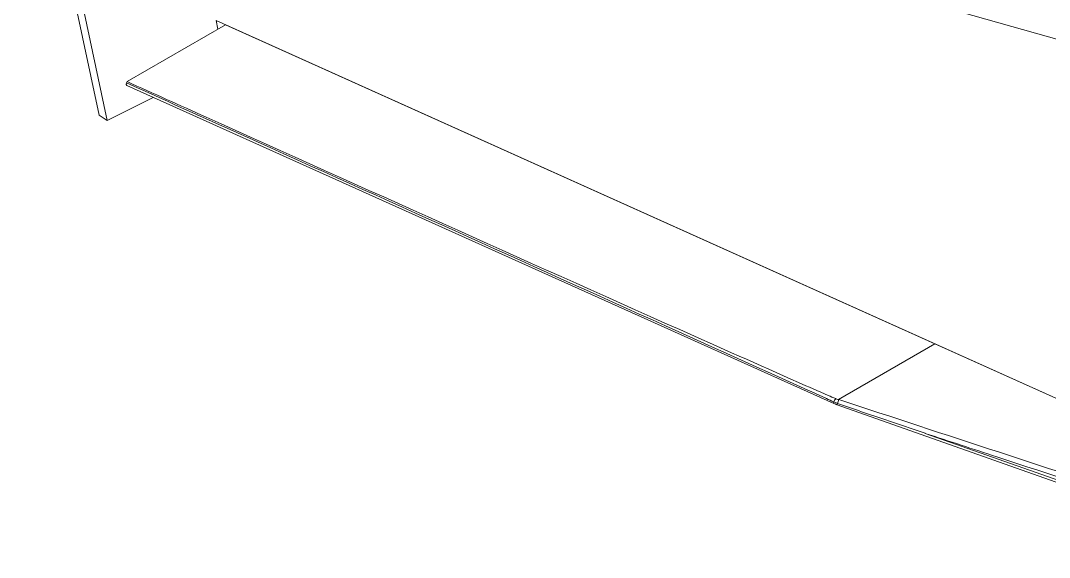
# Model space of a CAD drawing. Header units: inches. Extents: x 0 to 10.7, y 0 to 8.2.
# Drawn here: x 5.2253 to 5.2769, y 4.9854 to 5.0124 of the extents above; entities that cross this region are included whole.
import ezdxf

# ---------------------------------------------------------------- set-up
doc = ezdxf.new("R2010")
doc.units = ezdxf.units.IN
doc.header["$MEASUREMENT"] = 0

msp = doc.modelspace()

# ---------------------------------------------------------------- linework, layer by layer
at = {"color": 7, "linetype": 'Continuous', "lineweight": 15}
for p, q in [((5.2292835626, 5.0076243738), (5.2253463525, 5.0262120912)), ((5.2296932856, 5.007349587), (5.2257560676, 5.0259373015)), ((5.2912226001, 5.0074605813), (5.2500464978, 5.0192043633)), ((5.2356166406, 5.012159633), (5.2306813195, 5.0093063457)), ((5.2880199924, 4.9885683946), (5.2351534993, 5.0123681045)), ((5.2351534993, 5.0123681045), (5.2352333323, 5.0119380562)), ((5.2711734034, 4.9961524551), (5.2356166406, 5.012159633)), ((5.2306813195, 5.0093063457), (5.2306532149, 5.0092436247)), ((5.2306693714, 5.0091148368), (5.2661116284, 4.9931592391)), ((5.2320002784, 5.0085156998), (5.2296932856, 5.007349587)), ((5.2292835626, 5.0076243738), (5.2296932856, 5.007349587)), ((5.2711734034, 4.9961524551), (5.2663433454, 4.9933600588)), ((5.2711734034, 4.9961524551), (5.2880199924, 4.9885683946)), ((5.2661088171, 4.9932357765), (5.266108519, 4.9932358933)), ((5.2662912391, 4.9931632752), (5.2661088171, 4.9932357765)), ((5.2662759974, 4.9930933331), (5.2879053254, 4.9854361562)), ((5.2662926957, 4.9931628162), (5.2662912391, 4.9931632752)), ((5.287738296, 4.9856238384), (5.2706878138, 4.9916600198))]:
    msp.add_line(p, q, dxfattribs=at)
at = {"color": 8, "linetype": 'Continuous', "lineweight": 15}
for centre, radius, start, end in [((5.2661741286, 4.9932001646), 7.47071643119e-05, 151.4287740304, 213.2169670956), ((5.2664925563, 4.9930780372), 0.0002170984576726, 157.0137956377, 175.9598217772)]:
    msp.add_arc(centre, radius, start, end, dxfattribs=at)
at = {"color": 7, "linetype": 'Continuous', "lineweight": 15}
for centre, radius, start, end in [((5.2667772219, 4.9929708637), 0.0007189880812657, 142.9096632123, 158.3797984076), ((5.2685927665, 4.9924482696), 0.0024100334983149, 157.9097664256, 162.7417732301)]:
    msp.add_arc(centre, radius, start, end, dxfattribs=at)
msp.add_ellipse((5.2307732836, 5.009296523), major_axis=(0.0001077475997250943, 0.0001796853481179639), ratio=0.4206273634, start_param=2.107428942217052, end_param=3.191055687717869, dxfattribs=at)
for points, knots in [([(5.266108518999051, 4.993235893317594), (5.265985711558088, 4.993291483777358), (5.26536916768465, 4.99357057075385), (5.262777678496647, 4.994743377831826), (5.253274811462298, 4.999039854976055), (5.242072558343946, 5.004094410655952), (5.232845007684136, 5.008255300810716), (5.230653214927307, 5.009243624715876)], [0, 0, 0, 0, 0.010393176651516, 0.0521780222747191, 0.2193173723384119, 0.814566769474027, 1, 1, 1, 1]), ([(5.266203695443123, 4.99340446632846), (5.266077943167219, 4.993457459710646), (5.265449274748984, 4.993722387446673), (5.262843473892405, 4.994876817726352), (5.252439143610118, 4.999512088754035), (5.241237082023165, 5.004559237841127), (5.232006095377814, 5.008710571165778), (5.230681319480886, 5.009306345652287)], [0, 0, 0, 0, 0.0104490428364137, 0.0522374898175208, 0.2193875632168895, 0.8879711800240676, 1, 1, 1, 1]), ([(5.266111628396288, 4.993159239145246), (5.266152020081815, 4.993141824043014), (5.266205979242396, 4.993118559247657), (5.266261929306191, 4.993098401565188), (5.266275997373347, 4.993093333123591)], [0, 0, 0, 0, 0.7485603017494247, 1, 1, 1, 1]), ([(5.266343345367013, 4.993360058840815), (5.266343211009926, 4.993359998145589), (5.266342764999539, 4.99335979666235), (5.266339967664342, 4.993359786281586), (5.266329949395825, 4.993361740199477), (5.266288855509138, 4.993372252687169), (5.266245134032528, 4.993387829377721), (5.26620979787052, 4.993402016298538), (5.266203695443123, 4.99340446632846)], [0, 0, 0, 0, 0.0045409544768508, 0.0150741052117132, 0.0560100246378932, 0.2177197134580651, 0.8649030233806592, 0.9999999999999999, 0.9999999999999999, 0.9999999999999999, 0.9999999999999999]), ([(5.270687813771505, 4.991660019762866), (5.270685234567345, 4.991660897968475), (5.270551351873629, 4.991706484329732), (5.269892563150357, 4.991931480799588), (5.268429711972632, 4.992430717342381), (5.267098836339127, 4.992886648636008), (5.266292695714424, 4.993162816242215)], [0, 0, 0, 0, 0.0017594571657804, 0.0913308331863316, 0.4495991125387443, 0.9999999999999999, 0.9999999999999999, 0.9999999999999999, 0.9999999999999999]), ([(5.26635964697366, 4.993354602000467), (5.266353941580322, 4.993356921004135), (5.2663482033979, 4.993359253335191), (5.266343372969018, 4.993360054264151), (5.266343345367013, 4.993360058840815)], [0, 0, 0, 0, 0.9942858066705569, 1, 1, 1, 1]), ([(5.288234650871014, 4.986174426299087), (5.286280218593681, 4.986815757358058), (5.281657169569516, 4.988332773302143), (5.274365495883228, 4.990726348697143), (5.269028264690419, 4.992478517101962), (5.26635964697366, 4.993354602000467)], [0, 0, 0, 0, 0.2680363036439476, 0.6340178610303876, 1, 1, 1, 1]), ([(5.270687813771505, 4.991660019762866), (5.271885384311189, 4.991267053569981), (5.27575173304067, 4.989998364761894), (5.281479085754315, 4.988119310822162), (5.286009401541349, 4.986635009456678), (5.287870578109156, 4.986025218207927)], [0, 0, 0, 0, 0.209099587879065, 0.6750766649157, 1, 1, 1, 1])]:
    msp.add_open_spline(points, degree=3, knots=knots, dxfattribs=at)

doc.saveas('drawing.dxf')
